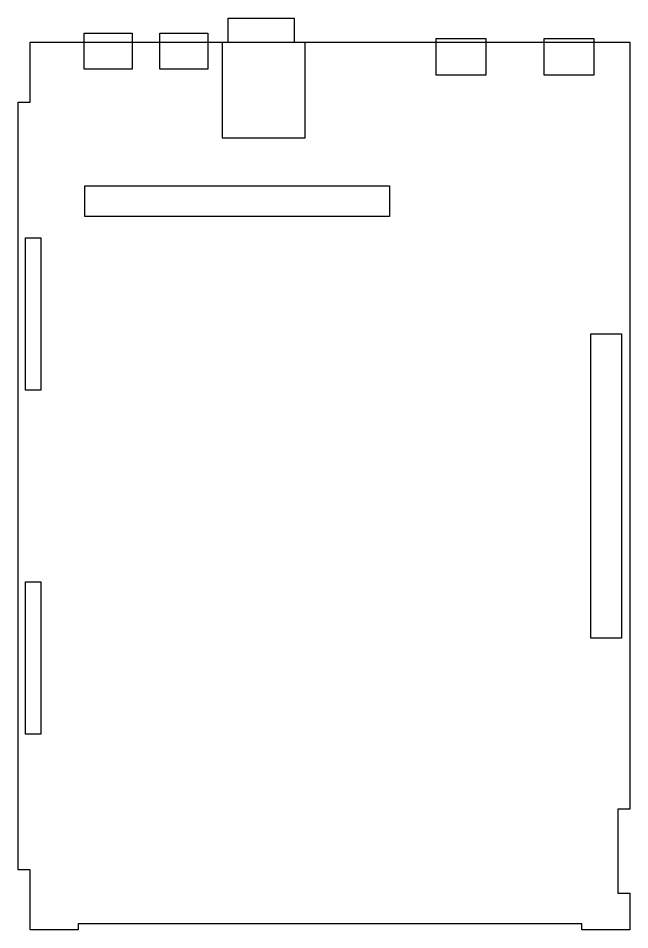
# Model space of a CAD drawing. Extents: x -51 to 51, y -74 to 78.
import ezdxf

# ---------------------------------------------------------------- set-up
doc = ezdxf.new("R2010")
doc.units = 0
doc.layers.get('0').update_dxf_attribs({"linetype": 'continuous'})

# ---------------------------------------------------------------- blocks, each defined once
blk = doc.blocks.new('SKETCH052')
at = {"color": 7}
for points in [[(-16, 74), (-16, 78), (-5, 78), (-5, 74)], [(-17, 74), (-17, 58.05), (-3.15, 58.05), (-3.15, 74)]]:
    blk.add_lwpolyline(points, dxfattribs=at)
for points in [[(-40, 75.5), (-32, 75.5), (-32, 69.5), (-40, 69.5)], [(-27.4, 75.5), (-19.4, 75.5), (-19.4, 69.5), (-27.4, 69.5)], [(18.7, 74.6), (27, 74.6), (27, 68.5), (18.7, 68.5)], [(36.7, 74.6), (45, 74.6), (45, 68.5), (36.7, 68.5)], [(-49, 74), (51, 74), (51, -53.9), (49, -53.9), (49, -67.9), (51, -67.9), (51, -74), (43, -74), (43, -73), (-41, -73), (-41, -74), (-49, -74), (-49, -64), (-51, -64), (-51, 64), (-49, 64)], [(-39.9, 50.04), (10.9, 50.04), (10.9, 44.96), (-39.9, 44.96)], [(-49.77, 41.4), (-47.23, 41.4), (-47.23, 16), (-49.77, 16)], [(44.52, 25.4), (49.6, 25.4), (49.6, -25.4), (44.52, -25.4)], [(-49.77, -16), (-47.23, -16), (-47.23, -41.4), (-49.77, -41.4)]]:
    blk.add_lwpolyline(points, close=True, dxfattribs=at)

msp = doc.modelspace()

# ---------------------------------------------------------------- block references
at = {"color": 7}
msp.add_blockref('SKETCH052', (0, 0), dxfattribs=at)

doc.saveas('drawing.dxf')
